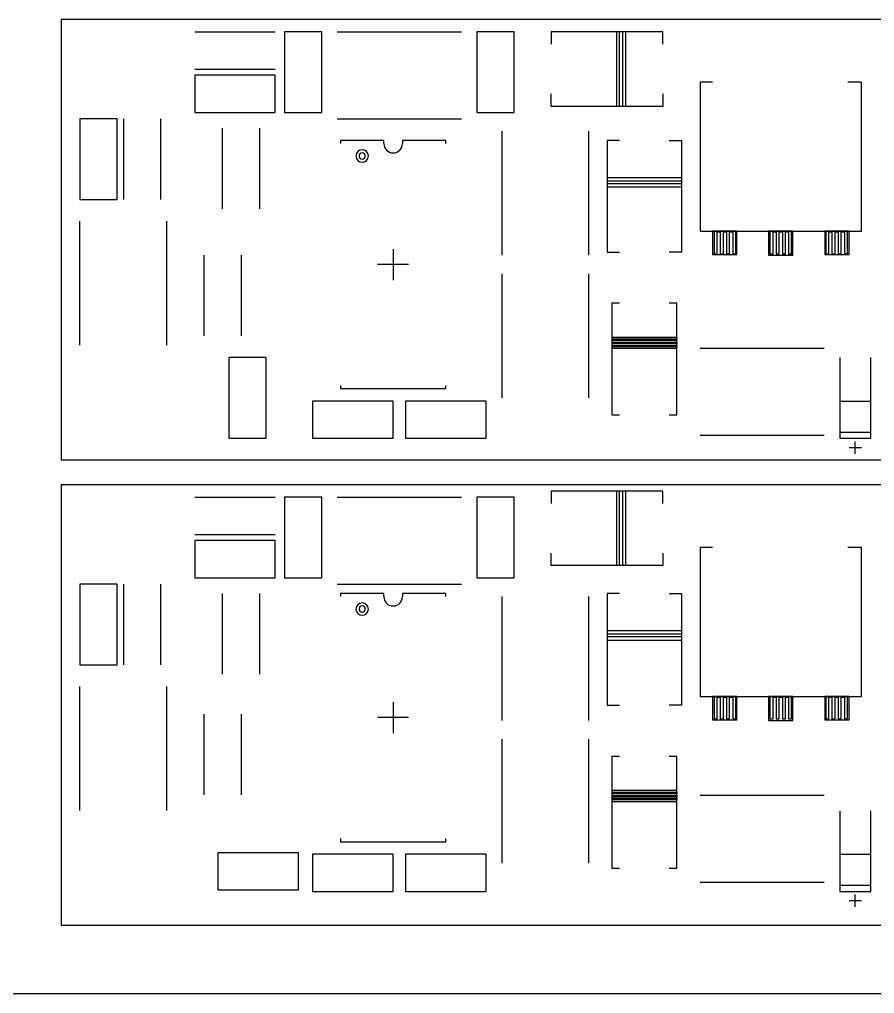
# Model space of a CAD drawing. Extents: x 295 to 953, y 10 to 290.
# Drawn here: x 587.9 to 645.7, y 85 to 150.8 of the extents above; entities that cross this region are included whole.
import ezdxf

# ---------------------------------------------------------------- set-up
doc = ezdxf.new("R2010")
doc.units = 0
doc.header["$LTSCALE"] = 5
doc.header["$MEASUREMENT"] = 0
doc.layers.add('TOP_SILK_GBR', color=13, linetype='CONTINUOUS')

msp = doc.modelspace()

# ---------------------------------------------------------------- linework, layer by layer
at = {"layer": 'TOP_SILK_GBR', "color": 0}
for p, q in [((590.764, 150.799), (590.764, 121.043)), ((672.698, 150.799), (590.764, 150.799)), ((599.775, 149.96), (605.223, 149.96)), ((608.367, 149.96), (605.852, 149.96)), ((605.852, 149.96), (605.852, 144.512)), ((608.367, 144.512), (608.367, 149.96)), ((609.414, 149.96), (617.796, 149.96)), ((621.359, 149.96), (618.844, 149.96)), ((618.844, 149.96), (618.844, 144.512)), ((621.359, 144.512), (621.359, 149.96)), ((631.417, 149.96), (623.873, 149.96)), ((623.873, 149.96), (623.873, 149.122)), ((628.483, 149.96), (628.274, 149.96)), ((628.274, 149.96), (628.274, 144.931)), ((628.483, 144.931), (628.483, 149.96)), ((628.903, 149.96), (628.693, 149.96)), ((628.693, 149.96), (628.693, 144.931)), ((628.903, 144.931), (628.903, 149.96)), ((631.417, 149.122), (631.417, 149.96)), ((599.775, 147.446), (605.223, 147.446)), ((599.775, 147.027), (599.775, 144.512)), ((605.223, 147.027), (599.775, 147.027)), ((605.223, 144.512), (605.223, 147.027)), ((634.76, 146.561), (633.935, 146.561)), ((633.935, 146.561), (633.935, 136.496)), ((644.825, 146.561), (643.918, 146.561)), ((644.825, 136.496), (644.825, 146.561)), ((623.873, 144.931), (623.873, 145.769)), ((631.417, 145.769), (631.417, 144.931)), ((631.417, 144.931), (623.873, 144.931)), ((628.693, 144.931), (628.483, 144.931)), ((599.775, 144.512), (605.223, 144.512)), ((605.852, 144.512), (608.367, 144.512)), ((618.844, 144.512), (621.359, 144.512)), ((594.536, 144.093), (592.022, 144.093)), ((592.022, 144.093), (592.022, 138.645)), ((594.536, 138.645), (594.536, 144.093)), ((594.955, 144.093), (594.955, 138.645)), ((597.47, 144.093), (597.47, 138.645)), ((601.661, 138.016), (601.661, 143.464)), ((604.176, 138.016), (604.176, 143.464)), ((609.414, 144.093), (617.796, 144.093)), ((620.521, 143.255), (620.521, 134.873)), ((626.388, 143.255), (626.388, 134.873)), ((612.558, 142.626), (609.624, 142.626)), ((609.624, 142.626), (609.624, 142.417)), ((612.558, 142.417), (612.558, 142.626)), ((616.749, 142.626), (613.815, 142.626)), ((613.815, 142.626), (613.815, 142.417)), ((616.749, 142.417), (616.749, 142.626)), ((628.483, 142.626), (627.645, 142.626)), ((627.645, 142.626), (627.645, 135.082)), ((631.836, 142.626), (632.674, 142.626)), ((632.674, 142.626), (632.674, 135.082)), ((632.674, 140.112), (627.645, 140.112)), ((627.645, 140.112), (627.645, 139.902)), ((627.645, 139.902), (632.674, 139.902)), ((632.674, 139.693), (627.645, 139.693)), ((627.645, 139.693), (627.645, 139.483)), ((632.674, 139.902), (632.674, 139.693)), ((627.645, 139.483), (632.674, 139.483)), ((592.022, 138.645), (594.536, 138.645)), ((592.022, 128.796), (592.022, 137.178)), ((597.889, 128.796), (597.889, 137.178)), ((633.935, 136.496), (644.825, 136.496)), ((634.76, 136.496), (634.76, 134.929)), ((636.41, 136.496), (634.76, 136.496)), ((634.876, 136.445), (634.876, 134.978)), ((635.085, 134.978), (635.085, 136.445)), ((635.085, 136.445), (635.295, 136.445)), ((635.295, 136.445), (635.295, 134.978)), ((635.504, 134.978), (635.504, 136.445)), ((635.504, 136.445), (635.714, 136.445)), ((635.714, 136.445), (635.714, 134.978)), ((635.923, 134.978), (635.923, 136.445)), ((635.923, 136.445), (636.133, 136.445)), ((636.133, 136.445), (636.133, 134.978)), ((636.342, 134.978), (636.342, 136.445)), ((636.41, 134.929), (636.41, 136.496)), ((638.555, 136.496), (638.555, 134.873)), ((640.205, 136.496), (638.555, 136.496)), ((638.647, 136.445), (638.647, 134.978)), ((638.857, 134.978), (638.857, 136.445)), ((638.857, 136.445), (639.067, 136.445)), ((639.067, 136.445), (639.067, 134.978)), ((639.276, 134.978), (639.276, 136.445)), ((639.276, 136.445), (639.486, 136.445)), ((639.486, 136.445), (639.486, 134.978)), ((639.695, 134.978), (639.695, 136.445)), ((639.695, 136.445), (639.905, 136.445)), ((639.905, 136.445), (639.905, 134.978)), ((640.114, 134.978), (640.114, 136.445)), ((640.205, 134.873), (640.205, 136.496)), ((642.35, 136.496), (642.35, 134.929)), ((644, 136.496), (642.35, 136.496)), ((642.419, 136.445), (642.419, 134.978)), ((642.629, 134.978), (642.629, 136.445)), ((642.629, 136.445), (642.838, 136.445)), ((642.838, 136.445), (642.838, 134.978)), ((643.048, 134.978), (643.048, 136.445)), ((643.048, 136.445), (643.258, 136.445)), ((643.258, 136.445), (643.258, 134.978)), ((643.467, 134.978), (643.467, 136.445)), ((643.467, 136.445), (643.677, 136.445)), ((643.677, 136.445), (643.677, 134.978)), ((643.886, 134.978), (643.886, 136.445)), ((644, 134.929), (644, 136.496)), ((613.186, 135.292), (613.186, 133.196)), ((627.645, 135.082), (628.483, 135.082)), ((632.674, 135.082), (631.836, 135.082)), ((634.76, 134.929), (636.41, 134.929)), ((634.876, 134.978), (635.085, 134.978)), ((635.295, 134.978), (635.504, 134.978)), ((635.714, 134.978), (635.923, 134.978)), ((636.133, 134.978), (636.342, 134.978)), ((638.647, 134.978), (638.857, 134.978)), ((639.067, 134.978), (639.276, 134.978)), ((639.486, 134.978), (639.695, 134.978)), ((639.905, 134.978), (640.114, 134.978)), ((642.35, 134.929), (644, 134.929)), ((642.419, 134.978), (642.629, 134.978)), ((642.838, 134.978), (643.048, 134.978)), ((643.258, 134.978), (643.467, 134.978)), ((643.677, 134.978), (643.886, 134.978)), ((600.404, 134.886), (600.404, 129.438)), ((602.918, 134.886), (602.918, 129.438)), ((614.234, 134.244), (612.139, 134.244)), ((638.555, 134.873), (640.205, 134.873)), ((620.521, 133.616), (620.521, 125.234)), ((626.388, 133.616), (626.388, 125.234)), ((628.483, 131.626), (627.96, 131.626)), ((627.96, 131.626), (627.96, 124.082)), ((632.361, 131.626), (631.836, 131.626)), ((632.361, 124.082), (632.361, 131.626)), ((632.361, 129.321), (627.96, 129.321)), ((627.96, 129.321), (627.96, 129.215)), ((627.96, 129.215), (632.361, 129.215)), ((632.361, 129.111), (627.96, 129.111)), ((627.96, 129.111), (627.96, 129.006)), ((627.96, 129.006), (632.361, 129.006)), ((632.361, 129.215), (632.361, 129.111)), ((632.361, 129.006), (632.361, 128.902)), ((632.361, 128.902), (627.96, 128.902)), ((627.96, 128.902), (627.96, 128.796)), ((627.96, 128.796), (632.361, 128.796)), ((632.361, 128.692), (627.96, 128.692)), ((627.96, 128.692), (627.96, 128.586)), ((627.96, 128.586), (632.361, 128.586)), ((632.361, 128.796), (632.361, 128.692)), ((633.932, 128.586), (642.314, 128.586)), ((604.595, 127.958), (602.08, 127.958)), ((602.08, 127.958), (602.08, 122.509)), ((604.595, 122.509), (604.595, 127.958)), ((643.361, 127.958), (643.361, 125.024)), ((645.457, 125.024), (645.457, 127.958)), ((609.624, 126.072), (609.624, 125.862)), ((609.624, 125.862), (616.749, 125.862)), ((616.749, 125.862), (616.749, 126.072)), ((607.738, 125.024), (607.738, 122.509)), ((613.186, 125.024), (607.738, 125.024)), ((613.186, 122.509), (613.186, 125.024)), ((619.473, 125.024), (614.024, 125.024)), ((614.024, 125.024), (614.024, 122.509)), ((619.473, 122.509), (619.473, 125.024)), ((643.361, 125.024), (645.457, 125.024)), ((643.361, 125.024), (643.361, 122.929)), ((645.457, 122.929), (645.457, 125.024)), ((627.96, 124.082), (628.483, 124.082)), ((631.836, 124.082), (632.361, 124.082)), ((602.08, 122.509), (604.595, 122.509)), ((607.738, 122.509), (613.186, 122.509)), ((614.024, 122.509), (619.473, 122.509)), ((633.932, 122.719), (642.314, 122.719)), ((643.361, 122.929), (643.361, 122.509)), ((643.361, 122.929), (645.457, 122.929)), ((643.361, 122.509), (645.457, 122.509)), ((645.457, 122.509), (645.457, 122.929)), ((643.99, 121.881), (644.828, 121.881)), ((644.409, 121.462), (644.409, 122.3)), ((590.764, 121.043), (672.698, 121.043)), ((590.764, 119.366), (590.764, 89.61)), ((672.698, 119.366), (590.764, 119.366)), ((599.775, 118.528), (605.223, 118.528)), ((608.367, 118.528), (605.852, 118.528)), ((605.852, 118.528), (605.852, 113.08)), ((608.367, 113.08), (608.367, 118.528)), ((609.414, 118.528), (617.796, 118.528)), ((621.359, 118.528), (618.844, 118.528)), ((618.844, 118.528), (618.844, 113.08)), ((621.359, 113.08), (621.359, 118.528)), ((631.417, 118.941), (623.873, 118.941)), ((623.873, 118.941), (623.873, 118.102)), ((628.483, 118.941), (628.274, 118.941)), ((628.274, 118.941), (628.274, 113.911)), ((628.483, 113.911), (628.483, 118.941)), ((628.903, 118.941), (628.693, 118.941)), ((628.693, 118.941), (628.693, 113.911)), ((628.903, 113.911), (628.903, 118.941)), ((631.417, 118.102), (631.417, 118.941)), ((599.775, 116.013), (605.223, 116.013)), ((599.775, 115.594), (599.775, 113.08)), ((605.223, 115.594), (599.775, 115.594)), ((605.223, 113.08), (605.223, 115.594)), ((623.873, 113.911), (623.873, 114.749)), ((631.417, 114.749), (631.417, 113.911)), ((634.76, 115.129), (633.935, 115.129)), ((633.935, 115.129), (633.935, 105.064)), ((644.825, 115.129), (643.918, 115.129)), ((644.825, 105.064), (644.825, 115.129)), ((631.417, 113.911), (623.873, 113.911)), ((628.693, 113.911), (628.483, 113.911)), ((594.536, 112.661), (592.022, 112.661)), ((592.022, 112.661), (592.022, 107.212)), ((594.536, 107.212), (594.536, 112.661)), ((594.955, 112.661), (594.955, 107.212)), ((597.47, 112.661), (597.47, 107.212)), ((599.775, 113.08), (605.223, 113.08)), ((605.852, 113.08), (608.367, 113.08)), ((609.414, 112.661), (617.796, 112.661)), ((618.844, 113.08), (621.359, 113.08)), ((601.661, 106.584), (601.661, 112.032)), ((604.176, 106.584), (604.176, 112.032)), ((612.558, 112.019), (609.624, 112.019)), ((609.624, 112.019), (609.624, 111.809)), ((612.558, 111.809), (612.558, 112.019)), ((616.749, 112.019), (613.815, 112.019)), ((613.815, 112.019), (613.815, 111.809)), ((616.749, 111.809), (616.749, 112.019)), ((628.483, 112.019), (627.645, 112.019)), ((627.645, 112.019), (627.645, 104.475)), ((631.836, 112.019), (632.674, 112.019)), ((632.674, 112.019), (632.674, 104.475)), ((620.521, 111.822), (620.521, 103.44)), ((626.388, 111.822), (626.388, 103.44)), ((632.674, 109.504), (627.645, 109.504)), ((627.645, 109.504), (627.645, 109.295)), ((627.645, 109.295), (632.674, 109.295)), ((632.674, 109.295), (632.674, 109.085)), ((632.674, 109.085), (627.645, 109.085)), ((627.645, 109.085), (627.645, 108.876)), ((627.645, 108.876), (632.674, 108.876)), ((592.022, 107.212), (594.536, 107.212)), ((592.022, 97.363), (592.022, 105.745)), ((597.889, 97.363), (597.889, 105.745)), ((613.186, 104.684), (613.186, 102.589)), ((633.935, 105.064), (644.825, 105.064)), ((634.76, 105.064), (634.76, 103.496)), ((636.41, 105.064), (634.76, 105.064)), ((634.876, 105.013), (634.876, 103.546)), ((635.085, 103.546), (635.085, 105.013)), ((635.085, 105.013), (635.295, 105.013)), ((635.295, 105.013), (635.295, 103.546)), ((635.504, 103.546), (635.504, 105.013)), ((635.504, 105.013), (635.714, 105.013)), ((635.714, 105.013), (635.714, 103.546)), ((635.923, 103.546), (635.923, 105.013)), ((635.923, 105.013), (636.133, 105.013)), ((636.133, 105.013), (636.133, 103.546)), ((636.342, 103.546), (636.342, 105.013)), ((636.41, 103.496), (636.41, 105.064)), ((638.555, 105.064), (638.555, 103.44)), ((640.205, 105.064), (638.555, 105.064)), ((638.647, 105.013), (638.647, 103.546)), ((638.857, 103.546), (638.857, 105.013)), ((638.857, 105.013), (639.067, 105.013)), ((639.067, 105.013), (639.067, 103.546)), ((639.276, 103.546), (639.276, 105.013)), ((639.276, 105.013), (639.486, 105.013)), ((639.486, 105.013), (639.486, 103.546)), ((639.695, 103.546), (639.695, 105.013)), ((639.695, 105.013), (639.905, 105.013)), ((639.905, 105.013), (639.905, 103.546)), ((640.114, 103.546), (640.114, 105.013)), ((640.205, 103.44), (640.205, 105.064)), ((642.35, 105.064), (642.35, 103.496)), ((644, 105.064), (642.35, 105.064)), ((642.419, 105.013), (642.419, 103.546)), ((642.629, 103.546), (642.629, 105.013)), ((642.629, 105.013), (642.838, 105.013)), ((642.838, 105.013), (642.838, 103.546)), ((643.048, 103.546), (643.048, 105.013)), ((643.048, 105.013), (643.258, 105.013)), ((643.258, 105.013), (643.258, 103.546)), ((643.467, 103.546), (643.467, 105.013)), ((643.467, 105.013), (643.677, 105.013)), ((643.677, 105.013), (643.677, 103.546)), ((643.886, 103.546), (643.886, 105.013)), ((644, 103.496), (644, 105.064)), ((627.645, 104.475), (628.483, 104.475)), ((632.674, 104.475), (631.836, 104.475)), ((600.404, 103.866), (600.404, 98.418)), ((602.918, 103.866), (602.918, 98.418)), ((614.234, 103.637), (612.139, 103.637)), ((634.76, 103.496), (636.41, 103.496)), ((634.876, 103.546), (635.085, 103.546)), ((635.295, 103.546), (635.504, 103.546)), ((635.714, 103.546), (635.923, 103.546)), ((636.133, 103.546), (636.342, 103.546)), ((638.555, 103.44), (640.205, 103.44)), ((638.647, 103.546), (638.857, 103.546)), ((639.067, 103.546), (639.276, 103.546)), ((639.486, 103.546), (639.695, 103.546)), ((639.905, 103.546), (640.114, 103.546)), ((642.35, 103.496), (644, 103.496)), ((642.419, 103.546), (642.629, 103.546)), ((642.838, 103.546), (643.048, 103.546)), ((643.258, 103.546), (643.467, 103.546)), ((643.677, 103.546), (643.886, 103.546)), ((620.521, 102.183), (620.521, 93.801)), ((626.388, 102.183), (626.388, 93.801)), ((628.483, 101.018), (627.96, 101.018)), ((627.96, 101.018), (627.96, 93.474)), ((632.361, 101.018), (631.836, 101.018)), ((632.361, 93.474), (632.361, 101.018)), ((632.361, 98.713), (627.96, 98.713)), ((627.96, 98.713), (627.96, 98.608)), ((627.96, 98.608), (632.361, 98.608)), ((632.361, 98.504), (627.96, 98.504)), ((627.96, 98.504), (627.96, 98.398)), ((627.96, 98.398), (632.361, 98.398)), ((632.361, 98.294), (627.96, 98.294)), ((627.96, 98.294), (627.96, 98.188)), ((627.96, 98.188), (632.361, 98.188)), ((632.361, 98.084), (627.96, 98.084)), ((627.96, 98.084), (627.96, 97.979)), ((632.361, 98.608), (632.361, 98.504)), ((632.361, 98.398), (632.361, 98.294)), ((632.361, 98.188), (632.361, 98.084)), ((633.932, 98.391), (642.314, 98.391)), ((627.96, 97.979), (632.361, 97.979)), ((643.361, 97.35), (643.361, 94.417)), ((645.457, 94.417), (645.457, 97.35)), ((609.624, 95.464), (609.624, 95.255)), ((616.749, 95.255), (616.749, 95.464)), ((609.624, 95.255), (616.749, 95.255)), ((601.341, 94.507), (601.341, 91.993)), ((606.789, 94.507), (601.341, 94.507)), ((606.789, 91.993), (606.789, 94.507)), ((607.738, 94.417), (607.738, 91.902)), ((613.186, 94.417), (607.738, 94.417)), ((613.186, 91.902), (613.186, 94.417)), ((619.473, 94.417), (614.024, 94.417)), ((614.024, 94.417), (614.024, 91.902)), ((619.473, 91.902), (619.473, 94.417)), ((643.361, 94.417), (645.457, 94.417)), ((643.361, 94.417), (643.361, 92.321)), ((645.457, 92.321), (645.457, 94.417)), ((627.96, 93.474), (628.483, 93.474)), ((631.836, 93.474), (632.361, 93.474)), ((633.932, 92.524), (642.314, 92.524)), ((643.361, 92.321), (643.361, 91.902)), ((643.361, 92.321), (645.457, 92.321)), ((645.457, 91.902), (645.457, 92.321)), ((601.341, 91.993), (606.789, 91.993)), ((607.738, 91.902), (613.186, 91.902)), ((614.024, 91.902), (619.473, 91.902)), ((643.361, 91.902), (645.457, 91.902)), ((644.409, 90.854), (644.409, 91.692)), ((643.99, 91.273), (644.828, 91.273)), ((590.764, 89.61), (672.698, 89.61)), ((505.478, 85), (865.178, 85))]:
    msp.add_line(p, q, dxfattribs=at)
for centre, radius, start, end in [((613.186, 142.417), 0.629, 180, 0), ((611.091, 141.578), 0.419, 90, 270), ((611.091, 141.578), 0.21, 90, 270), ((611.091, 141.578), 0.419, 270, 90), ((611.091, 141.578), 0.21, 270, 90), ((611.091, 110.971), 0.419, 90, 270), ((611.091, 110.971), 0.419, 270, 90), ((613.186, 111.809), 0.629, 180, 0), ((611.091, 110.971), 0.21, 90, 270), ((611.091, 110.971), 0.21, 270, 90)]:
    msp.add_arc(centre, radius, start, end, dxfattribs=at)

doc.saveas('drawing.dxf')
